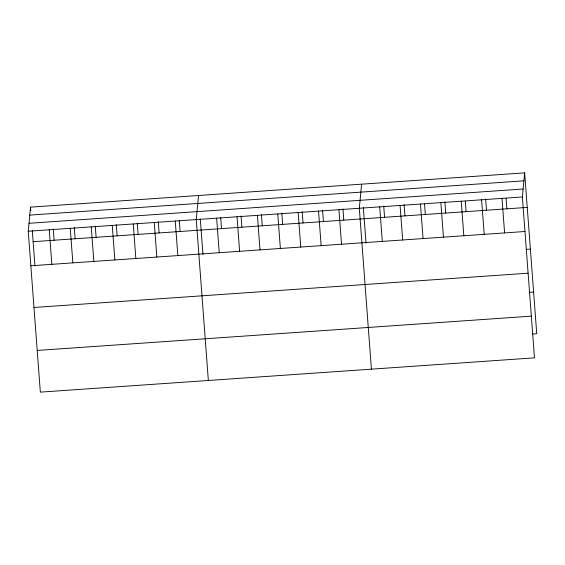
<?xml version="1.0" encoding="UTF-8"?>
<svg xmlns="http://www.w3.org/2000/svg" width="565" height="565" viewBox="0 0 565 565"><rect width="100%" height="100%" fill="white"/><g stroke="black" fill="none" stroke-linecap="round" stroke-linejoin="round"><path stroke-width="0.85" d="M524.652 172.869L522.378 196.966L534.476 357.85L40.348 392.131L28.25 231.247L30.524 207.15L524.652 172.869L536.75 333.753L532.505 334.049M198.527 195.49L196.253 219.594L208.351 380.478M361.593 184.183L359.312 208.28L371.41 369.164M29.776 215.103L523.903 180.821M28.999 223.295L523.126 189.014M28.25 231.247L522.378 196.966M33.123 241.686L527.251 207.404M30.849 265.783L524.977 231.502M526.135 249.391L530.387 249.101M33.985 307.48L528.113 273.199M529.37 292.352L533.614 292.056M37.212 350.441L531.34 316.153M506.085 198.456L506.869 208.817M501.995 198.379L504.594 232.914M485.639 199.007L486.486 210.229M481.613 199.791L484.212 234.334M465.32 201.288L466.104 211.649M461.231 201.211L463.823 235.746M444.874 201.839L445.721 213.062M440.848 202.623L443.44 237.159M424.555 204.113L425.339 214.474M420.466 204.036L423.058 238.571M404.109 204.664L404.957 215.887M400.084 205.448L402.675 239.991M383.727 206.077L384.567 217.306M379.701 206.861L382.293 241.403M363.344 207.496L366.014 243.042M342.962 208.909L343.803 220.131M338.929 209.693L341.528 244.228M322.58 210.321L323.42 221.544M318.547 211.105L321.146 245.641M302.197 211.734L303.038 222.963M298.165 212.518L300.764 247.06M281.815 213.146L282.655 224.376M277.782 213.937L280.381 248.473M261.433 214.566L262.273 225.788M257.4 215.35L259.999 249.885M241.05 215.978L241.891 227.201M237.018 216.762L239.617 251.298M220.668 217.391L221.508 228.613M216.635 218.175L219.234 252.717M200.285 218.803L202.955 254.356M179.282 220.265L180.122 231.488M175.256 221.049L177.848 255.585M158.278 221.72L159.125 232.942M154.252 222.504L156.851 257.04M137.281 223.175L138.121 234.404M133.255 223.959L135.847 258.502M116.277 224.637L117.125 235.859M112.251 225.421L114.85 259.957M95.28 226.092L96.121 237.314M91.255 226.876L93.847 261.411M74.276 227.547L75.124 238.776M70.251 228.331L72.85 262.873M53.279 229.002L54.12 240.231M49.254 229.793L51.846 264.328M30.524 207.15L30.785 210.604M32.276 230.464L34.952 266.009"/></g></svg>
